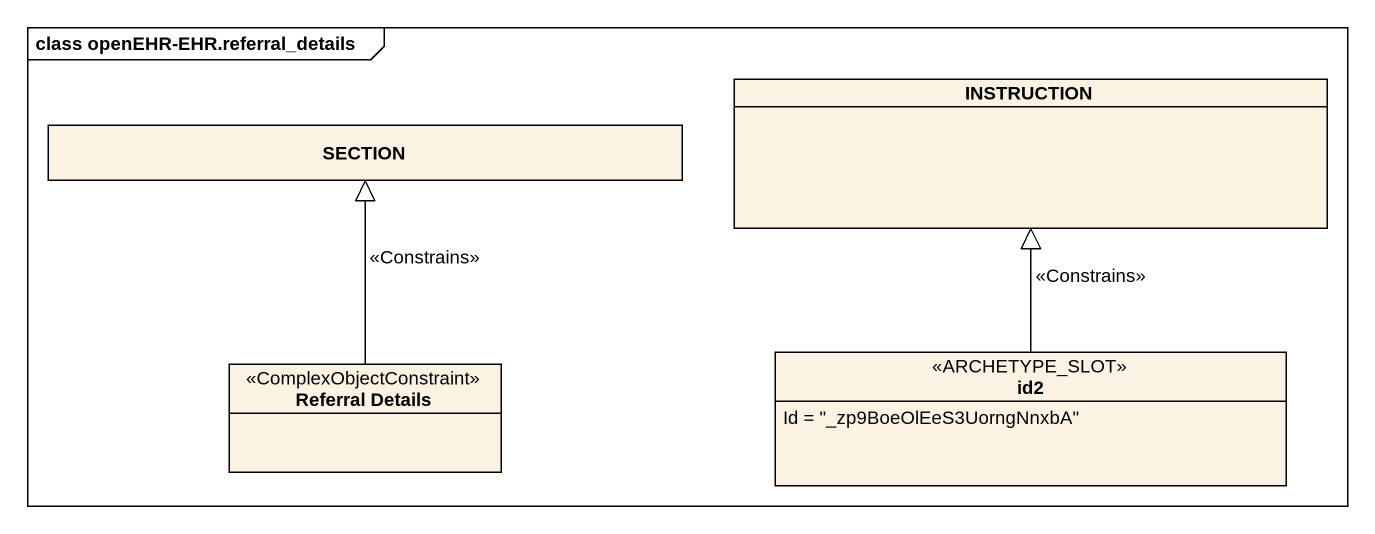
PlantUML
@startuml
mainframe class openEHR-EHR.referral_details
hide circle
hide empty members
class INSTRUCTION
class SECTION
class "Referral Details" as Referral_Details <<ComplexObjectConstraint>>
class id2 <<ARCHETYPE_SLOT>> {
  Id = "_zp9BoeOlEeS3UorngNnxbA"
}
Referral_Details -up-|> SECTION : <<Constrains>>
id2 -up-|> INSTRUCTION : <<Constrains>>
@enduml
